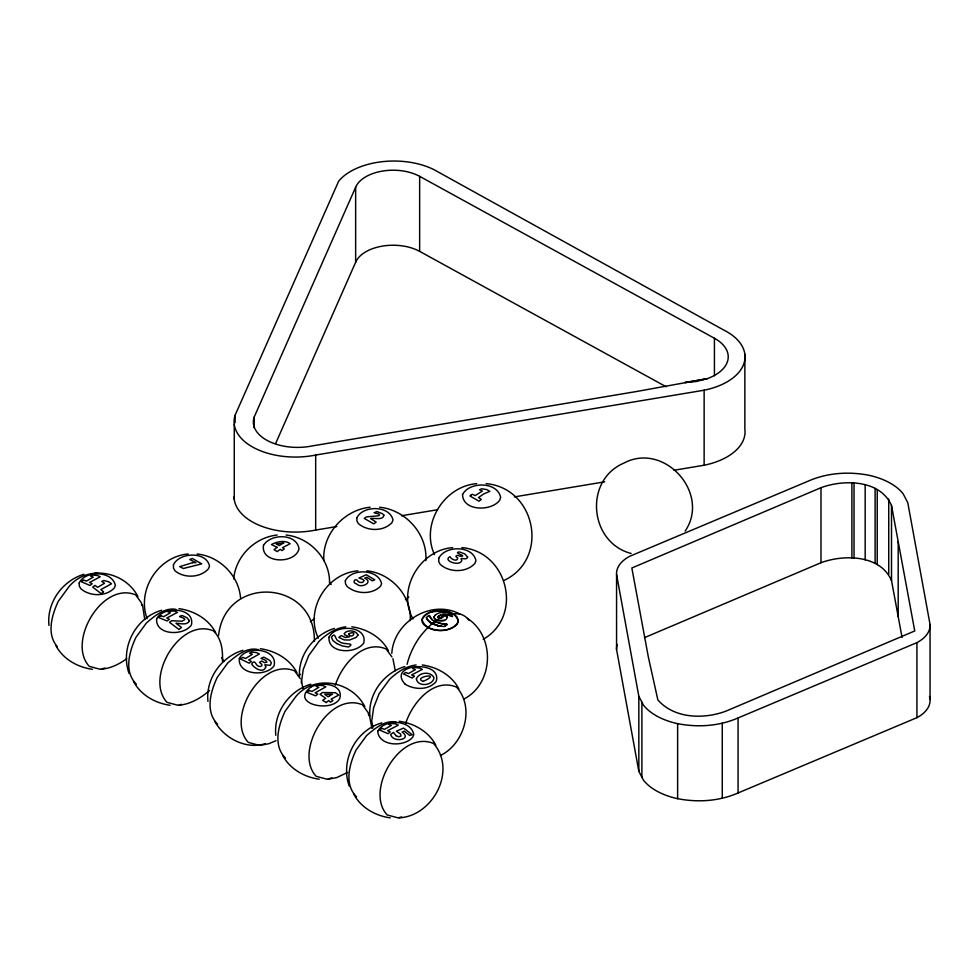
<?xml version="1.0" encoding="UTF-8"?>
<svg xmlns="http://www.w3.org/2000/svg" width="979" height="979" viewBox="0 0 979 979"><rect width="100%" height="100%" fill="white"/><g stroke="black" fill="none" stroke-linecap="round" stroke-linejoin="round"><path stroke-width="1.47" d="M301.324 682.828L303.221 669.563L308.703 655.563L319.203 641.135C326.594 634.208 335.442 628.065 345.746 626.817M447.122 616.721C447.66 622.583 434.713 622.118 433.856 616.782M218.574 635.457C225.256 574.086 315.422 579.482 314.381 641.294M233.724 578.944C235.56 556.415 254.76 537.361 277.167 535.036M391.808 653.336C393.656 621.751 431.433 598.793 459.873 614.041A48.497 27.999 -60 0 1 469.149 620.405M433.77 617.235C436.561 611.691 445.323 611.202 450.389 613.943C457.413 620.833 444.417 611.679 442.178 614.543L445.824 615.644L447.489 617.406M438.947 615.926L437.576 617.272L438.861 618.153M335.295 685.239C341.536 665.377 362.842 639.14 386.118 648.979L391.906 656.897M405.71 723.383C411.951 703.522 433.256 677.284 456.532 687.123C475.158 707.56 464.315 744.003 440.464 755.47M254.099 427.762L254.099 417.262L355.646 187.246A38.524 22.248 0 0 1 419.648 176.342L714.425 338.257L714.425 375.765M275.637 443.487L355.646 262.262L355.646 187.246M235.119 422.683L235.119 415.182L338.685 181.115A61.249 35.366 0 0 1 433.783 169.551L723.64 329.996A61.249 35.366 0 0 1 704.134 390.205L704.134 465.233L674.017 470.25M437.723 616.905L440.501 615.228L443.157 616.709L442.08 617.725L438.947 618.153M685.165 531.095C710.827 493.245 664.166 441.492 623.904 463.091C583.643 480.175 589.187 542.525 631.125 553.478M445.176 625.862L447.244 624.418L444.258 626.548C437.797 625.936 428.888 624.443 426.22 617.529L429.463 615.522L432.228 619.952M126.658 658.659C119.303 664.276 110.59 668.314 101.314 669.293M209.53 690.525C200.928 698.015 190.575 704.109 179.022 705.259M310.404 621.8L314.528 618.532M298.338 675.853L300.406 674.213M405.49 599.625L408.781 597.006M435.055 615.179L435.667 614.69M336.764 643.57L342.32 645.944L348.475 647.009C356.65 642.138 342.026 645.21 339.444 641.453C334.659 640.768 335.895 630.868 331.428 637.219L332.872 640.523L336.727 643.521M459.873 614.041C442.875 611.581 429.071 624.871 419.55 637.317A48.497 27.999 -60 0 0 407.093 664.313M281.671 543.896L279.431 545.584L276.176 543.981L283.824 543.002L281.964 543.737M437.968 616.635L440.501 615.228M310.747 687.16C289.038 704.06 332.432 713.422 339.799 698.357C343.91 683.452 319.998 681.457 310.759 687.16M439.693 615.571L440.721 615.191M503.952 580.474C549.929 559.033 535.99 488.031 486.159 483.638M483.222 639.348C523.765 615.889 507.807 551.556 461.843 547.616M463.667 699.202C493.722 683.868 495.631 636.693 467.46 618.422M347.655 772.407L336.641 777.62L328.161 779.211M427.835 616.342L429.463 615.522M430.98 611.924C426.697 613.233 420.701 616.794 422.292 622.179L423.772 624.663C433.134 632.238 452.102 633.609 458.356 621.567C454.99 606.931 428.019 606.968 422.047 619.646C426.306 633.621 448.48 632.948 457.377 624.064L458.209 619.915L456.863 616.782C450.205 610.15 439.632 609.697 430.98 611.924L442.802 610.774M820.989 487.689L631.847 567.991L648.404 657.325L657.864 699.924C674.25 718.708 703.62 719.381 725.623 711.268L914.753 630.966L891.514 505.543C880.366 479.722 843.959 479.172 820.989 487.689L820.989 562.717L644.463 637.659M616.562 574.477L638.834 696.302L643.448 705.137A61.249 35.366 0 0 0 677.627 723.665C697.794 727.593 719.137 726.234 738.08 717.95L916.919 642.64A40.604 23.447 0 0 0 930.05 624.48L907.778 502.655L903.152 493.82A61.249 35.366 0 0 0 868.973 475.292C848.805 471.364 827.463 472.722 808.532 481.007L629.681 556.317A40.604 23.447 0 0 0 616.562 574.477L616.562 649.505L638.834 771.317L643.448 780.153A61.249 35.366 0 0 0 677.627 798.68C697.794 802.609 719.137 801.263 738.08 792.966L916.919 717.668A40.604 23.447 0 0 0 930.05 699.495L930.05 624.48M83.913 574.294C62.252 580.804 46.613 602.66 48.95 625.385M161.621 610.26C135.445 617.712 119.952 647.657 129.008 673.368M242.914 650.313C221.254 656.823 205.614 678.667 207.952 701.392M334.414 628.408C313.867 634.686 298.179 654.804 299.452 676.575M310.759 684.211C289.099 690.721 273.459 712.577 275.797 735.302M404.829 666.552C383.744 672.94 368.031 693.927 369.866 716.175M276.017 740.687L268.797 743.722L260.316 745.313M381.798 722.869C355.622 730.322 340.117 760.267 349.185 785.978M423.234 681.396C444.111 671.79 411.486 677.113 423.222 681.396M820.989 562.717C843.959 554.2 880.366 554.738 891.514 580.559L902.063 637.488M105.059 668.008L100.188 669.293L89.334 666.393C66.658 642.322 102.049 581 135.616 594.865L141.392 602.783L141.869 605.597M181.47 704.354L177.909 705.259L167.042 702.359C144.366 678.288 179.757 616.966 213.324 630.831C221.719 638.614 222.906 650.545 222.466 661.339M265.358 743.636C246.316 749.902 224.02 738.264 214.756 721.339M331.905 777.926L327.035 779.211L316.18 776.31C293.504 752.251 328.895 690.917 362.45 704.794L368.239 712.712L368.716 715.514M401.647 816.951L398.074 817.869L387.219 814.956C364.543 790.897 399.934 729.563 433.501 743.44C457.046 770.032 433.293 815.911 399.199 817.869M444.417 620.38L438.09 620.405M476.7 483.638C443.781 486.318 420.468 524.401 434.492 554.628M370.099 507.232C343.996 509.839 322.005 534.191 323.853 560.649M188.188 553.979C157.913 556.598 136.656 590.056 147.095 618.667M452.653 547.616C419.746 550.149 396.691 589.652 412.942 618.924M357.91 570.843C326.705 573.351 304.628 609.684 318.297 638.173M235.119 415.182A61.249 35.366 0 0 0 315.679 455.051L704.134 390.205M234.079 496.794A61.249 35.366 0 0 0 315.679 530.067L336.764 526.555M401.5 515.749L437.637 509.716M514.416 496.891L604.753 481.815M439.767 618.116L440.831 618.092M137.953 596.676C125.288 571.455 87.315 563.782 68.701 587.021L58.202 601.449C51.85 615.253 46.221 634.013 57.418 646.85M416.161 664.961C405.857 666.197 397.009 672.353 389.618 679.279L379.118 693.707L373.635 707.707L371.739 720.96L372.926 727.972M379.595 507.232C405.71 509.839 427.701 534.191 425.853 560.649M286.088 535.036C309.915 537.447 330.339 559.119 329.531 583.325M366.831 570.843C391.196 573.278 411.816 595.881 410.274 620.6M197.109 553.979C219.516 556.305 238.729 575.358 240.553 597.888M351.816 626.817C366.672 628.812 381.443 637.194 388.467 650.79M179.022 608.669C193.879 610.651 208.649 619.046 215.661 632.63M422.23 664.961C437.087 666.944 451.857 675.339 458.87 688.922M260.316 648.722C275.16 650.705 289.943 659.1 296.955 672.683M399.199 721.278C414.044 723.261 428.826 731.656 435.839 745.239M92.393 669.293C77.549 667.311 62.766 658.916 55.754 645.332M170.101 705.259C155.257 703.265 140.486 694.882 133.462 681.286M319.24 779.211C304.396 777.228 289.613 768.833 282.601 755.25M390.278 817.869C375.434 815.874 360.651 807.479 353.639 793.896M95.244 572.703L98.096 573.364M175.804 609.33C164.582 607.359 154.364 616.183 146.409 622.987L135.91 637.415C129.191 651.647 123.733 671.606 136.338 684.174M258.517 649.713C246.855 646.544 235.951 656.003 227.691 663.04L217.203 677.468C210.473 691.7 205.027 711.66 217.632 724.227M395.981 721.939C384.759 719.969 374.541 728.78 366.587 735.596L356.087 750.012C349.356 764.244 343.91 784.216 356.515 796.784M259.19 745.313L248.336 742.412C225.659 718.341 261.05 657.007 294.606 670.884L300.394 678.802M447.073 614.445L448.052 614.824M441.382 615.461L442.349 615.877M285.476 758.138C272.872 745.57 278.317 725.598 285.048 711.366L295.548 696.95C314.161 673.711 352.134 681.372 364.8 706.593M433.575 620.808L440.929 623.537L446.975 624.247C440.709 623.868 432.926 622.632 429.671 616.623M355.646 262.262A38.524 22.248 0 0 1 419.648 251.37L666.197 386.778M430.05 622.363L438.017 625.691L430.821 622.889L426.673 618.63M405.098 684.162C414.276 689.975 428.68 690.366 436.108 681.58C443.12 659.32 386.069 663.432 405.086 684.15M396.018 735.706L398.6 736.808L400.962 736.037L400.533 734.005L396.36 731.191L403.593 728.082L412.135 734.691L409.699 735.437L404.217 731.129L402.075 732.121C412.905 739.475 392.983 743.306 390.658 734.507L393.472 732.39L396.005 735.694M435.202 619.12L434.248 618.336M329.739 582.15L331.098 584.561M221.658 657.558L223.885 661.523M383.878 515.15C383.181 520.644 374.749 517.744 370.686 518.564L376.144 522.125L373.709 523.851L364.237 518.405L366.342 516.912L378.689 515.762L379.534 514.893L378.518 513.865L374.076 512.788L376.891 511.54L382.202 513.596A7.086 3.5 8.5 0 1 383.866 515.15M392.922 658.708L395.271 670.737M369.267 714.511L371.959 728.327M301.41 680.613L302.976 688.629M142.42 604.594L144.757 619.536M929.499 696.485L930.05 699.495M916.919 642.64L916.919 717.668M898.196 541.632L898.196 616.648M891.514 505.543L891.514 580.559M888.736 499.033L888.736 574.061M877.221 489.598L877.221 564.626M875.104 488.337L875.104 563.353M865.179 484.862L865.179 559.89M854.031 483.002L854.031 558.018M851.901 482.977L851.901 557.993M744.86 354.141L744.86 429.157A61.249 35.366 0 0 1 704.134 465.233M738.08 717.95L738.08 792.966M722.257 723.2L722.257 798.228M677.627 723.665L677.627 798.68M641.894 702.151L641.894 777.179M638.834 696.302L638.834 771.317M419.648 176.342L419.648 251.37M315.679 455.051L315.679 530.067M234.262 424.409L234.262 499.425M254.099 417.262A44.092 25.454 0 0 0 312.093 445.947L635.995 391.6L706.973 378.751A44.459 25.674 0 0 0 714.425 338.257M616.562 649.505A40.604 23.447 0 0 1 617.174 644.451M265.798 666.809C263.743 674.041 254.063 668.253 251.627 663.946C255.495 657.79 255.568 667.629 260.426 666.393A2.607 1.811 3.9 0 0 261.723 665.744L261.907 664.423L259.521 662.355L261.785 661.021L264.477 662.722L266.924 662.122L265.676 660.397L261.038 658.316L263.804 657.129L269.751 660.409L271.379 662.967L270.241 665.365L264.82 664.741L265.798 666.809M363.833 580.645C363.564 583.239 359.587 582.811 358.106 581.404C355.866 576.912 351.057 582.615 356.589 583.925C361.129 588.954 374.015 582.138 364.69 578.173L366.844 577.316L372.326 580.865L374.749 579.801L366.219 574.746L358.975 578.063L362.671 579.274A4.234 2.252 63.7 0 1 363.087 579.556L363.833 580.596M189.375 620.662C187.687 625.728 180.087 623.354 175.975 623.244L181.433 627.417L178.998 629.473L169.526 622.338L171.631 620.735L182.008 621.2L184.823 619.646C184.444 616.746 175.302 617.223 182.18 615.51L186.928 617.737L189.375 620.649M416.393 678.765C417.446 687.65 433.562 685.471 433.93 677.639C430.552 671.043 419.22 672.169 416.393 678.765M357.984 635.053L356.197 637.39L349.613 640.009L344.241 639.923L338.832 637.415L341.304 635.579L345.232 637.513L349.527 636.778L344.767 634.918L344.204 633.584C347.3 629.46 356.026 630.17 357.984 635.053M467.619 557.039C466.971 561.261 458.588 556.06 461.745 560.135A3.879 2.619 7.2 0 1 461.109 561.689C458.013 566.082 442.422 560.392 450.034 556.696C450.976 559.425 457.744 562.24 457.744 557.969C453.828 556.402 457.156 554.187 459.824 556.194C469.271 556.635 451.539 552.413 459.702 551.997L464.768 553.894L467.619 557.039M79.177 582.933L79.275 586.054L80.755 588.648C89.689 596.59 106.001 596.945 114.359 587.926L115.351 585.307C112.193 570.659 85.43 570.121 79.177 582.933M173.454 564.699L173.454 568.126L174.935 570.72C184.113 578.589 200.499 577.891 208.539 568.701L209.518 566.021C206.373 551.104 179.463 552.229 173.454 564.699M156.616 618.985C155.392 635.432 183.746 636.24 191.407 624.932C195.323 607.408 162.881 605.536 156.616 618.985M263.486 545.413C260.475 563.525 294.863 564.577 299.036 548.913C296.808 533.2 270.583 533.371 263.486 545.413M239.329 658.561C237.762 675.033 266.043 677.113 274.096 665.781C278.073 648.441 246.035 645.051 239.329 658.561M356.821 517.867L356.919 521.012L358.387 523.594C367.382 531.487 383.695 531.621 392.004 522.59L392.983 519.959C389.764 505.299 363.025 505.091 356.821 517.867M345.318 580.853L345.501 583.729L346.982 586.311C355.866 594.29 372.032 594.938 380.586 586.152L381.565 583.582C378.42 569.056 351.571 567.93 345.318 580.853M329.005 637.268C327.708 653.813 356.221 654.266 363.772 642.922C367.774 625.263 335.038 623.966 329.005 637.268M377.698 731.289C378.946 746.451 404.315 747.369 412.783 737.138L413.762 734.458C411.009 719.553 384.147 718.623 377.698 731.289M438.763 558.25L438.776 561.762L440.293 564.442C449.496 572.752 466.445 572.825 474.913 563.402L475.929 560.661C472.918 545.315 445.164 545.242 438.763 558.25M462.541 494.53C462.761 511.222 491.152 511.613 499.608 500.391L500.648 497.479C497.638 481.533 469.479 481.24 462.541 494.53M348.757 633.743C351.596 640.474 358.485 629.448 348.757 633.743M241.054 658.573L240.589 659.038L249.107 663.15L251.358 661.437L248.703 659.993L259.374 653.96L256.559 652.601L251.762 652.124L249.657 653.201L252.374 654.278L245.558 658.524L242.841 657.35L241.054 658.573M326.154 702.518L322.654 700.364L325.689 698.223L320.023 694.368L322.434 692.545L335.479 692.704L338.71 695.127L331.135 699.092L332.884 700.56L330.559 702.188L328.822 700.548L326.154 702.518M82.872 580.535L81.428 581.746L89.946 585.466L92.197 583.753L89.542 582.468L100.213 576.79L97.398 575.456L92.601 575.077L90.496 576.007L93.213 577.12L86.397 581.11L83.68 579.996L82.872 580.535M103.493 591.793L101.241 593.702L92.724 587.094L94.975 585.418L97.692 587.302L104.508 583.288L101.779 581.367L103.884 580.498L108.681 581.783L111.508 583.778L100.837 589.615L103.493 591.793M160.874 615.669L158.622 617.578L167.14 620.98L169.391 619.291L166.736 618.055L177.407 612.377L174.592 611.08L169.795 610.969L167.69 611.642L170.407 612.756L163.591 616.733L160.874 615.669M309.278 690.476L307.027 692.386L315.544 695.836L317.796 694.123L315.14 692.826L325.811 686.879L322.997 685.594L318.199 685.251L316.095 686.255L318.811 687.319L311.995 691.455L309.278 690.476M380.904 728.829L379.509 730.004L388.027 733.675L390.278 731.962L387.623 730.713L398.294 725.133L395.479 723.799L390.682 723.53L388.577 724.325L391.294 725.451L384.478 729.379L381.761 728.266L380.904 728.829M192.655 562.668L179.744 566.633L183.342 568.505L201.723 563.867L192.251 558.434L189.816 559.596L195.959 562.607L192.655 562.668M277.118 547.347L274.083 549.66L277.204 551.593L280.239 549.341L281.976 550.565L284.302 548.986L282.564 547.689L290.127 543.724C284.95 539.784 276.665 541.668 271.44 544.557L277.118 547.347M414.325 676.318L412.073 678.031L403.544 673.944L405.796 672.463L408.524 673.576L415.329 669.636L412.612 668.51L414.717 667.47L419.514 668.008L422.341 669.391L411.657 674.947L414.325 676.318M470.923 495.19L469.908 495.949L478.939 501.175L481.325 499.461L478.498 497.54L483.797 493.905L489.818 491.336L486.832 489.598L481.741 488.766L479.514 489.794L482.39 491.066L475.17 495.594L472.294 494.224L470.923 495.19M329.556 695.775L328.014 696.718L324.747 694.27L332.407 694.27L329.556 695.775M706.973 378.751L696.363 381.48L684.896 382.52L706.973 378.751M441.529 626.266L438.029 625.691L441.529 626.266"/></g></svg>
